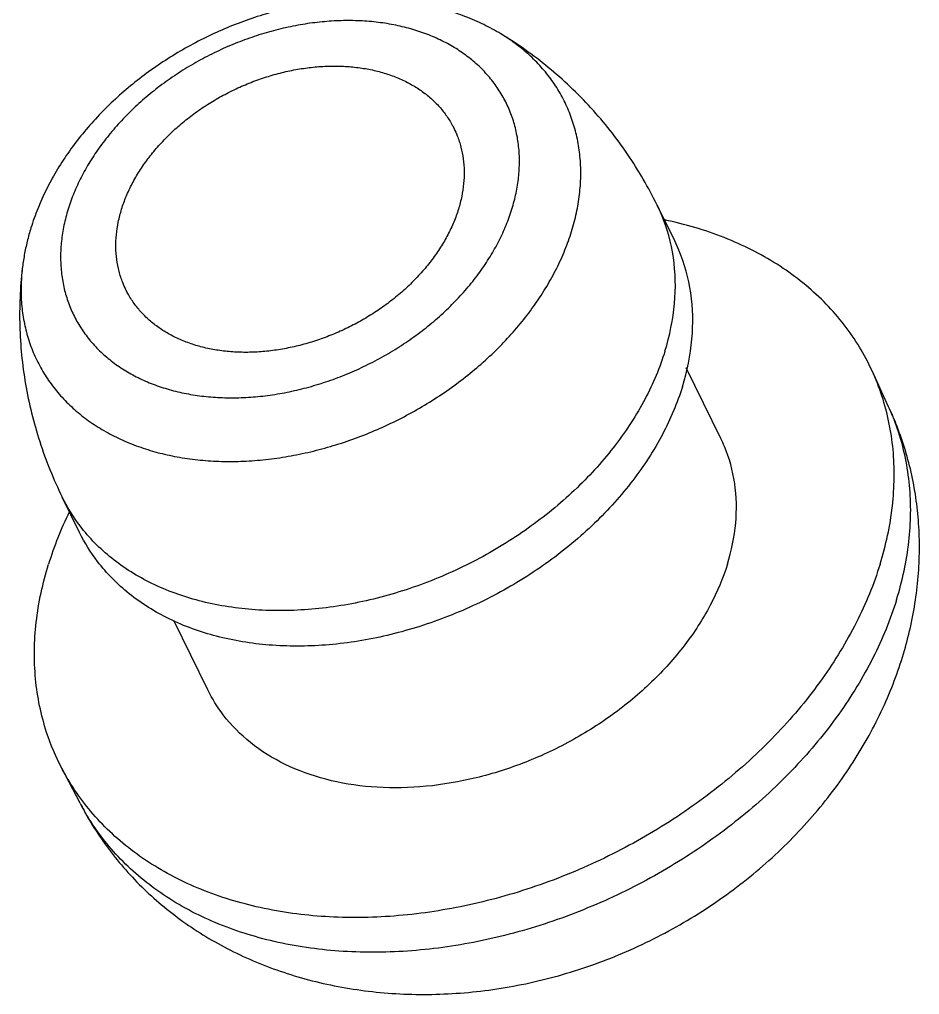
# Model space of a CAD drawing. Header units: inches. Extents: x -219 to 252, y -99 to 210.
# Drawn here: x 34.756 to 38.926, y -93.504 to -88.983 of the extents above; entities that cross this region are included whole.
import ezdxf

# ---------------------------------------------------------------- set-up
doc = ezdxf.new("R2010")
doc.units = ezdxf.units.IN
doc.header["$MEASUREMENT"] = 0
doc.layers.add('02___PRT_ALL_AXES', color=7, linetype='Continuous')

# ---------------------------------------------------------------- blocks, each defined once
blk = doc.blocks.new('block 3451')
at = {"color": 7, "lineweight": 25, "true_color": 0xffffff}
blk.add_open_spline([(34.8089, -89.9491), (34.8024, -89.97), (34.7966, -89.991), (34.7914, -90.0122), (34.7863, -90.0331), (34.7818, -90.0541), (34.778, -90.0752), (34.7743, -90.096), (34.7711, -90.1168), (34.7687, -90.1378)], degree=3, knots=[0, 0, 0, 0, 1, 1, 1, 2, 2, 2, 3, 3, 3, 3], dxfattribs=at)
blk = doc.blocks.new('block 3452')
at = {"color": 7, "lineweight": 25, "true_color": 0xffffff}
blk.add_open_spline([(36.7896, -89.8627), (36.7834, -89.8828), (36.7762, -89.9027), (36.7681, -89.9222), (36.7597, -89.9422), (36.7505, -89.9619), (36.7404, -89.9812), (36.7301, -90.001), (36.7189, -90.0203), (36.7069, -90.0392), (36.6946, -90.0586), (36.6815, -90.0775), (36.6677, -90.0959), (36.6536, -90.1147), (36.6388, -90.1329), (36.6233, -90.1506), (36.6075, -90.1687), (36.591, -90.1862), (36.5739, -90.2031), (36.5566, -90.2203), (36.5385, -90.2368), (36.52, -90.2528), (36.5012, -90.2689), (36.4818, -90.2845), (36.462, -90.2993), (36.4419, -90.3144), (36.4213, -90.3287), (36.4003, -90.3424), (36.3791, -90.3561), (36.3574, -90.3692), (36.3354, -90.3816), (36.3133, -90.3939), (36.2908, -90.4056), (36.268, -90.4165), (36.2451, -90.4275), (36.2219, -90.4377), (36.1984, -90.4471), (36.175, -90.4565), (36.1513, -90.4651), (36.1273, -90.473), (36.1036, -90.4807), (36.0796, -90.4877), (36.0553, -90.4939), (36.0314, -90.5), (36.0072, -90.5052), (35.9829, -90.5097), (35.959, -90.5141), (35.9349, -90.5176), (35.9107, -90.5203), (35.887, -90.523), (35.8632, -90.5248), (35.8393, -90.5257), (35.816, -90.5266), (35.7927, -90.5266), (35.7694, -90.5257), (35.7466, -90.5248), (35.7238, -90.5231), (35.7012, -90.5203), (35.6792, -90.5177), (35.6574, -90.5142), (35.6357, -90.5097), (35.6145, -90.5054), (35.5936, -90.5001), (35.573, -90.4939), (35.553, -90.4878), (35.5333, -90.4809), (35.514, -90.473), (35.4952, -90.4653), (35.4767, -90.4566), (35.4588, -90.4471), (35.4414, -90.4378), (35.4245, -90.4276), (35.4082, -90.4165), (35.3923, -90.4058), (35.3769, -90.3941), (35.3624, -90.3816), (35.3481, -90.3693), (35.3344, -90.3562), (35.3217, -90.3424), (35.3092, -90.3287), (35.2974, -90.3144), (35.2866, -90.2993), (35.2759, -90.2844), (35.2661, -90.2689), (35.2573, -90.2528), (35.2543, -90.2472), (35.2514, -90.2416), (35.2486, -90.2359)], degree=3, knots=[0, 0, 0, 0, 1, 1, 1, 2, 2, 2, 3, 3, 3, 4, 4, 4, 5, 5, 5, 6, 6, 6, 7, 7, 7, 8, 8, 8, 9, 9, 9, 10, 10, 10, 11, 11, 11, 12, 12, 12, 13, 13, 13, 14, 14, 14, 15, 15, 15, 16, 16, 16, 17, 17, 17, 18, 18, 18, 19, 19, 19, 20, 20, 20, 21, 21, 21, 22, 22, 22, 23, 23, 23, 24, 24, 24, 25, 25, 25, 26, 26, 26, 27, 27, 27, 28, 28, 28, 29, 29, 29, 29], dxfattribs=at)
blk = doc.blocks.new('block 3453')
at = {"color": 7, "lineweight": 25, "true_color": 0xffffff}
blk.add_open_spline([(36.9858, -89.0498), (36.9603, -89.0344), (36.934, -89.0202), (36.9073, -89.0071), (36.8798, -88.9936), (36.8517, -88.9814), (36.8232, -88.9703), (36.794, -88.9591), (36.7644, -88.949), (36.7344, -88.9402), (36.7034, -88.931), (36.6721, -88.9232), (36.6405, -88.9165), (36.6081, -88.9096), (36.5755, -88.9041), (36.5426, -88.8998), (36.5093, -88.8954), (36.4758, -88.8923), (36.4422, -88.8904), (36.4081, -88.8885), (36.3739, -88.8878), (36.3397, -88.8883), (36.3049, -88.8887), (36.2701, -88.8904), (36.2353, -88.8933), (36.2003, -88.8961), (36.1654, -88.9002), (36.1307, -88.9054), (36.0957, -88.9106), (36.0608, -88.917), (36.0262, -88.9244), (35.9912, -88.932), (35.9564, -88.9406), (35.922, -88.9503), (35.8874, -88.96), (35.853, -88.9709), (35.8191, -88.9827), (35.7851, -88.9945), (35.7514, -89.0075), (35.7182, -89.0213), (35.6849, -89.0353), (35.6519, -89.0502), (35.6195, -89.0661), (35.5871, -89.082), (35.5552, -89.0988), (35.5238, -89.1166), (35.4925, -89.1343), (35.4617, -89.153), (35.4315, -89.1726), (35.4015, -89.1921), (35.3721, -89.2124), (35.3433, -89.2337), (35.3148, -89.2548), (35.2868, -89.2768), (35.2596, -89.2996), (35.2326, -89.3223), (35.2063, -89.3458), (35.1808, -89.3702), (35.1556, -89.3942), (35.1312, -89.419), (35.1076, -89.4446), (35.0844, -89.4698), (35.062, -89.4958), (35.0405, -89.5226), (35.0193, -89.549), (34.999, -89.5761), (34.9796, -89.6039), (34.9607, -89.6313), (34.9427, -89.6592), (34.9258, -89.6878), (34.9092, -89.7157), (34.8938, -89.7442), (34.8794, -89.7732), (34.8652, -89.8018), (34.8522, -89.8309), (34.8403, -89.8605), (34.8286, -89.8896), (34.8181, -89.9192), (34.8089, -89.9491)], degree=3, knots=[0, 0, 0, 0, 1, 1, 1, 2, 2, 2, 3, 3, 3, 4, 4, 4, 5, 5, 5, 6, 6, 6, 7, 7, 7, 8, 8, 8, 9, 9, 9, 10, 10, 10, 11, 11, 11, 12, 12, 12, 13, 13, 13, 14, 14, 14, 15, 15, 15, 16, 16, 16, 17, 17, 17, 18, 18, 18, 19, 19, 19, 20, 20, 20, 21, 21, 21, 22, 22, 22, 23, 23, 23, 24, 24, 24, 25, 25, 25, 26, 26, 26, 26], dxfattribs=at)
blk = doc.blocks.new('block 3454')
at = {"color": 7, "lineweight": 25, "true_color": 0xffffff}
blk.add_open_spline([(36.7698, -89.4895), (36.7751, -89.5002), (36.7799, -89.5112), (36.7843, -89.5223), (36.791, -89.5394), (36.7967, -89.5569), (36.8013, -89.5748), (36.8059, -89.5927), (36.8094, -89.6111), (36.8119, -89.6295), (36.8144, -89.6483), (36.8157, -89.6672), (36.816, -89.6861), (36.8163, -89.7055), (36.8155, -89.7249), (36.8137, -89.7442), (36.8118, -89.764), (36.8088, -89.7837), (36.8048, -89.8032), (36.8008, -89.8233), (36.7956, -89.8431), (36.7896, -89.8627)], degree=3, knots=[0, 0, 0, 0, 1, 1, 1, 2, 2, 2, 3, 3, 3, 4, 4, 4, 5, 5, 5, 6, 6, 6, 7, 7, 7, 7], dxfattribs=at)
blk = doc.blocks.new('block 3455')
at = {"color": 7, "lineweight": 25, "true_color": 0xffffff}
blk.add_open_spline([(35.2486, -90.2359), (35.2434, -90.2252), (35.2385, -90.2142), (35.2342, -90.2031), (35.2274, -90.186), (35.2218, -90.1684), (35.2171, -90.1506), (35.2125, -90.1326), (35.209, -90.1143), (35.2066, -90.0959), (35.2041, -90.0771), (35.2027, -90.0582), (35.2024, -90.0392), (35.2021, -90.0199), (35.203, -90.0005), (35.2048, -89.9812), (35.2067, -89.9614), (35.2097, -89.9417), (35.2136, -89.9222), (35.2177, -89.9021), (35.2228, -89.8822), (35.2289, -89.8627)], degree=3, knots=[0, 0, 0, 0, 1, 1, 1, 2, 2, 2, 3, 3, 3, 4, 4, 4, 5, 5, 5, 6, 6, 6, 7, 7, 7, 7], dxfattribs=at)
blk = doc.blocks.new('block 3456')
at = {"color": 7, "lineweight": 25, "true_color": 0xffffff}
blk.add_open_spline([(37.3139, -89.9656), (37.3226, -89.9373), (37.3302, -89.9087), (37.3364, -89.8797), (37.3424, -89.8515), (37.3472, -89.8231), (37.3506, -89.7945), (37.3539, -89.7665), (37.3558, -89.7384), (37.3564, -89.7103), (37.3569, -89.6827), (37.356, -89.6552), (37.3538, -89.6278), (37.3515, -89.6008), (37.3479, -89.574), (37.3428, -89.5475), (37.3377, -89.5213), (37.3313, -89.4953), (37.3234, -89.4699), (37.3157, -89.4446), (37.3065, -89.4197), (37.2959, -89.3955), (37.2854, -89.3713), (37.2736, -89.3477), (37.2604, -89.3247), (37.2472, -89.3018), (37.2327, -89.2796), (37.2171, -89.2582), (37.2013, -89.2367), (37.1843, -89.216), (37.1662, -89.1963), (37.1479, -89.1762), (37.1286, -89.1572), (37.1083, -89.1393), (37.0876, -89.121), (37.0659, -89.1038), (37.0435, -89.0877), (37.0248, -89.0743), (37.0055, -89.0616), (36.9858, -89.0498)], degree=3, knots=[0, 0, 0, 0, 1, 1, 1, 2, 2, 2, 3, 3, 3, 4, 4, 4, 5, 5, 5, 6, 6, 6, 7, 7, 7, 8, 8, 8, 9, 9, 9, 10, 10, 10, 11, 11, 11, 12, 12, 12, 13, 13, 13, 13], dxfattribs=at)
blk = doc.blocks.new('block 3457')
at = {"color": 7, "lineweight": 25, "true_color": 0xffffff}
blk.add_open_spline([(35.2289, -89.8627), (35.2351, -89.8425), (35.2423, -89.8227), (35.2504, -89.8032), (35.2587, -89.7832), (35.268, -89.7634), (35.278, -89.7442), (35.2884, -89.7244), (35.2996, -89.705), (35.3115, -89.6862), (35.3238, -89.6667), (35.3369, -89.6479), (35.3507, -89.6295), (35.3648, -89.6107), (35.3796, -89.5925), (35.3951, -89.5748), (35.4109, -89.5567), (35.4274, -89.5392), (35.4445, -89.5223), (35.4619, -89.5051), (35.4799, -89.4886), (35.4984, -89.4726), (35.5172, -89.4565), (35.5366, -89.4409), (35.5565, -89.426), (35.5766, -89.411), (35.5971, -89.3967), (35.6182, -89.383), (35.6393, -89.3693), (35.661, -89.3562), (35.683, -89.3438), (35.7051, -89.3314), (35.7276, -89.3198), (35.7505, -89.3088), (35.7733, -89.2979), (35.7965, -89.2877), (35.82, -89.2783), (35.8434, -89.2689), (35.8671, -89.2603), (35.8911, -89.2524), (35.9149, -89.2446), (35.9389, -89.2377), (35.9631, -89.2315), (35.9871, -89.2254), (36.0112, -89.2201), (36.0356, -89.2156), (36.0594, -89.2113), (36.0835, -89.2078), (36.1077, -89.205), (36.1314, -89.2024), (36.1552, -89.2006), (36.1791, -89.1997), (36.2024, -89.1988), (36.2258, -89.1988), (36.2491, -89.1997), (36.2719, -89.2006), (36.2946, -89.2023), (36.3172, -89.205), (36.3392, -89.2076), (36.3611, -89.2112), (36.3828, -89.2156), (36.4039, -89.22), (36.4248, -89.2253), (36.4454, -89.2315), (36.4654, -89.2376), (36.4851, -89.2445), (36.5045, -89.2524), (36.5233, -89.2601), (36.5417, -89.2687), (36.5596, -89.2783), (36.577, -89.2876), (36.594, -89.2978), (36.6103, -89.3088), (36.6262, -89.3196), (36.6415, -89.3313), (36.6561, -89.3438), (36.6704, -89.3561), (36.684, -89.3692), (36.6967, -89.383), (36.7093, -89.3966), (36.721, -89.411), (36.7318, -89.426), (36.7425, -89.4409), (36.7523, -89.4565), (36.7611, -89.4726), (36.7641, -89.4782), (36.767, -89.4838), (36.7698, -89.4895)], degree=3, knots=[0, 0, 0, 0, 1, 1, 1, 2, 2, 2, 3, 3, 3, 4, 4, 4, 5, 5, 5, 6, 6, 6, 7, 7, 7, 8, 8, 8, 9, 9, 9, 10, 10, 10, 11, 11, 11, 12, 12, 12, 13, 13, 13, 14, 14, 14, 15, 15, 15, 16, 16, 16, 17, 17, 17, 18, 18, 18, 19, 19, 19, 20, 20, 20, 21, 21, 21, 22, 22, 22, 23, 23, 23, 24, 24, 24, 25, 25, 25, 26, 26, 26, 27, 27, 27, 28, 28, 28, 29, 29, 29, 29], dxfattribs=at)
blk = doc.blocks.new('block 3458')
at = {"color": 7, "lineweight": 25, "true_color": 0xffffff}
blk.add_open_spline([(37.0374, -89.8627), (37.0449, -89.8383), (37.0514, -89.8136), (37.0566, -89.7886), (37.0617, -89.7643), (37.0656, -89.7397), (37.0683, -89.715), (37.0708, -89.6909), (37.0722, -89.6667), (37.0723, -89.6424), (37.0724, -89.6188), (37.0712, -89.595), (37.0687, -89.5714), (37.0662, -89.5483), (37.0625, -89.5253), (37.0574, -89.5026), (37.0524, -89.4801), (37.0462, -89.458), (37.0386, -89.4363), (37.0311, -89.4147), (37.0224, -89.3936), (37.0124, -89.3731), (37.0024, -89.3525), (36.9913, -89.3326), (36.979, -89.3134), (36.9666, -89.294), (36.9531, -89.2754), (36.9385, -89.2577), (36.9238, -89.2397), (36.908, -89.2226), (36.8914, -89.2063), (36.8744, -89.1898), (36.8565, -89.1742), (36.8379, -89.1597), (36.8188, -89.1448), (36.7989, -89.1309), (36.7784, -89.1181), (36.7574, -89.105), (36.7357, -89.0929), (36.7134, -89.0819), (36.6905, -89.0706), (36.6671, -89.0605), (36.6433, -89.0513), (36.6189, -89.042), (36.5939, -89.0337), (36.5687, -89.0266), (36.5427, -89.0193), (36.5165, -89.0131), (36.49, -89.0079), (36.4628, -89.0026), (36.4354, -88.9985), (36.4079, -88.9954), (36.3796, -88.9922), (36.3512, -88.9901), (36.3228, -88.9891), (36.2938, -88.988), (36.2646, -88.988), (36.2355, -88.9891), (36.2059, -88.9901), (36.1762, -88.9923), (36.1466, -88.9954), (36.1165, -88.9985), (36.0865, -89.0027), (36.0567, -89.0079), (36.0265, -89.0131), (35.9964, -89.0194), (35.9665, -89.0266), (35.9363, -89.0339), (35.9063, -89.0421), (35.8766, -89.0513), (35.8466, -89.0606), (35.8169, -89.0708), (35.7876, -89.0819), (35.7581, -89.0931), (35.7289, -89.1052), (35.7002, -89.1181), (35.6714, -89.1311), (35.643, -89.145), (35.6151, -89.1597), (35.5871, -89.1744), (35.5597, -89.1899), (35.5327, -89.2063), (35.5059, -89.2226), (35.4796, -89.2398), (35.4539, -89.2577), (35.4283, -89.2754), (35.4033, -89.294), (35.379, -89.3134), (35.3549, -89.3325), (35.3314, -89.3524), (35.3086, -89.3731), (35.2862, -89.3934), (35.2644, -89.4145), (35.2434, -89.4363), (35.2227, -89.4577), (35.2027, -89.4798), (35.1836, -89.5026), (35.1648, -89.5249), (35.1469, -89.5479), (35.1298, -89.5714), (35.113, -89.5945), (35.0972, -89.6182), (35.0823, -89.6424), (35.0678, -89.6661), (35.0541, -89.6903), (35.0415, -89.715), (35.0292, -89.7391), (35.0178, -89.7636), (35.0076, -89.7886), (34.9977, -89.8129), (34.9888, -89.8376), (34.9811, -89.8627)], degree=3, knots=[0, 0, 0, 0, 1, 1, 1, 2, 2, 2, 3, 3, 3, 4, 4, 4, 5, 5, 5, 6, 6, 6, 7, 7, 7, 8, 8, 8, 9, 9, 9, 10, 10, 10, 11, 11, 11, 12, 12, 12, 13, 13, 13, 14, 14, 14, 15, 15, 15, 16, 16, 16, 17, 17, 17, 18, 18, 18, 19, 19, 19, 20, 20, 20, 21, 21, 21, 22, 22, 22, 23, 23, 23, 24, 24, 24, 25, 25, 25, 26, 26, 26, 27, 27, 27, 28, 28, 28, 29, 29, 29, 30, 30, 30, 31, 31, 31, 32, 32, 32, 33, 33, 33, 34, 34, 34, 35, 35, 35, 36, 36, 36, 37, 37, 37, 37], dxfattribs=at)
blk = doc.blocks.new('block 3459')
at = {"color": 7, "lineweight": 25, "true_color": 0xffffff}
blk.add_open_spline([(34.9811, -89.8627), (34.9735, -89.8871), (34.9671, -89.9118), (34.9619, -89.9367), (34.9568, -89.9611), (34.9528, -89.9857), (34.9502, -90.0104), (34.9476, -90.0345), (34.9462, -90.0587), (34.9462, -90.0829), (34.9461, -90.1066), (34.9473, -90.1304), (34.9498, -90.1539), (34.9522, -90.1771), (34.9559, -90.2001), (34.961, -90.2228), (34.966, -90.2452), (34.9723, -90.2674), (34.9798, -90.2891), (34.9873, -90.3106), (34.9961, -90.3318), (35.0061, -90.3523), (35.016, -90.3728), (35.0272, -90.3928), (35.0395, -90.412), (35.0519, -90.4313), (35.0654, -90.4499), (35.0799, -90.4677), (35.0946, -90.4857), (35.1104, -90.5029), (35.1271, -90.5191), (35.144, -90.5356), (35.1619, -90.5511), (35.1806, -90.5657), (35.1996, -90.5806), (35.2195, -90.5944), (35.24, -90.6073), (35.2611, -90.6204), (35.2828, -90.6325), (35.305, -90.6435), (35.3279, -90.6548), (35.3513, -90.6649), (35.3751, -90.6741), (35.3996, -90.6834), (35.4245, -90.6916), (35.4498, -90.6988), (35.4757, -90.7061), (35.502, -90.7123), (35.5284, -90.7175), (35.5556, -90.7228), (35.583, -90.7269), (35.6106, -90.73), (35.6389, -90.7332), (35.6672, -90.7353), (35.6956, -90.7363), (35.7247, -90.7374), (35.7538, -90.7373), (35.7829, -90.7363), (35.8126, -90.7353), (35.8423, -90.7331), (35.8718, -90.73), (35.9019, -90.7269), (35.9319, -90.7227), (35.9617, -90.7175), (35.992, -90.7123), (36.0221, -90.706), (36.052, -90.6988), (36.0822, -90.6915), (36.1122, -90.6833), (36.1419, -90.6741), (36.1718, -90.6648), (36.2015, -90.6546), (36.2309, -90.6435), (36.2604, -90.6323), (36.2895, -90.6202), (36.3182, -90.6073), (36.347, -90.5943), (36.3754, -90.5804), (36.4034, -90.5657), (36.4313, -90.551), (36.4588, -90.5355), (36.4857, -90.5191), (36.5125, -90.5028), (36.5388, -90.4856), (36.5646, -90.4677), (36.5901, -90.4499), (36.6151, -90.4313), (36.6395, -90.412), (36.6635, -90.3928), (36.687, -90.3729), (36.7098, -90.3523), (36.7323, -90.332), (36.754, -90.3109), (36.7751, -90.2891), (36.7958, -90.2677), (36.8157, -90.2456), (36.8349, -90.2228), (36.8536, -90.2005), (36.8716, -90.1775), (36.8887, -90.1539), (36.9054, -90.1309), (36.9213, -90.1072), (36.9362, -90.0829), (36.9507, -90.0593), (36.9644, -90.0351), (36.977, -90.0104), (36.9893, -89.9863), (37.0006, -89.9618), (37.0108, -89.9367), (37.0207, -89.9125), (37.0296, -89.8877), (37.0374, -89.8627)], degree=3, knots=[0, 0, 0, 0, 1, 1, 1, 2, 2, 2, 3, 3, 3, 4, 4, 4, 5, 5, 5, 6, 6, 6, 7, 7, 7, 8, 8, 8, 9, 9, 9, 10, 10, 10, 11, 11, 11, 12, 12, 12, 13, 13, 13, 14, 14, 14, 15, 15, 15, 16, 16, 16, 17, 17, 17, 18, 18, 18, 19, 19, 19, 20, 20, 20, 21, 21, 21, 22, 22, 22, 23, 23, 23, 24, 24, 24, 25, 25, 25, 26, 26, 26, 27, 27, 27, 28, 28, 28, 29, 29, 29, 30, 30, 30, 31, 31, 31, 32, 32, 32, 33, 33, 33, 34, 34, 34, 35, 35, 35, 36, 36, 36, 37, 37, 37, 37], dxfattribs=at)
blk = doc.blocks.new('block 3460')
at = {"color": 7, "lineweight": 25, "true_color": 0xffffff}
blk.add_open_spline([(34.7687, -90.1378), (34.7655, -90.1653), (34.7636, -90.1931), (34.763, -90.2208), (34.7625, -90.2483), (34.7634, -90.2759), (34.7656, -90.3034), (34.7679, -90.3303), (34.7715, -90.3571), (34.7766, -90.3837), (34.7816, -90.4098), (34.7881, -90.4358), (34.7959, -90.4612), (34.8037, -90.4865), (34.8129, -90.5114), (34.8235, -90.5356), (34.834, -90.5598), (34.8458, -90.5835), (34.859, -90.6064), (34.8722, -90.6293), (34.8867, -90.6515), (34.9023, -90.6729), (34.9181, -90.6944), (34.9351, -90.7151), (34.9531, -90.7348), (34.9714, -90.7548), (34.9908, -90.7739), (35.0111, -90.7918), (35.0318, -90.8101), (35.0535, -90.8273), (35.0759, -90.8434), (35.0989, -90.8598), (35.1227, -90.8752), (35.1471, -90.8893), (35.1722, -90.9038), (35.1979, -90.9171), (35.2242, -90.9293), (35.2512, -90.9417), (35.2787, -90.9529), (35.3068, -90.9629), (35.3355, -90.9732), (35.3646, -90.9823), (35.3941, -90.9901), (35.4244, -90.9982), (35.455, -91.005), (35.4859, -91.0107), (35.5175, -91.0165), (35.5493, -91.021), (35.5813, -91.0245), (35.614, -91.0279), (35.6469, -91.0302), (35.6798, -91.0313), (35.7135, -91.0325), (35.7472, -91.0325), (35.7808, -91.0313), (35.8152, -91.0302), (35.8495, -91.0279), (35.8837, -91.0245), (35.9184, -91.021), (35.9531, -91.0164), (35.9876, -91.0107), (36.0226, -91.0049), (36.0575, -90.998), (36.092, -90.9901), (36.127, -90.9821), (36.1618, -90.973), (36.1962, -90.9629), (36.231, -90.9527), (36.2655, -90.9415), (36.2996, -90.9293), (36.3339, -90.9169), (36.3678, -90.9036), (36.4014, -90.8893), (36.435, -90.875), (36.4682, -90.8597), (36.5009, -90.8434), (36.5336, -90.8272), (36.5659, -90.81), (36.5976, -90.7918), (36.6292, -90.7737), (36.6603, -90.7547), (36.6908, -90.7348), (36.7211, -90.7151), (36.7508, -90.6944), (36.7799, -90.6729), (36.8087, -90.6516), (36.8369, -90.6294), (36.8643, -90.6064), (36.8915, -90.5836), (36.9179, -90.5601), (36.9436, -90.5356), (36.9689, -90.5117), (36.9934, -90.4868), (37.0171, -90.4612), (37.0404, -90.4361), (37.0628, -90.4103), (37.0844, -90.3837), (37.1055, -90.3576), (37.1257, -90.3308), (37.145, -90.3034), (37.1639, -90.2765), (37.1817, -90.249), (37.1986, -90.2208), (37.2151, -90.1934), (37.2305, -90.1653), (37.2448, -90.1367), (37.2587, -90.1087), (37.2717, -90.0803), (37.2833, -90.0514), (37.2947, -90.0232), (37.305, -89.9946), (37.3139, -89.9656)], degree=3, knots=[0, 0, 0, 0, 1, 1, 1, 2, 2, 2, 3, 3, 3, 4, 4, 4, 5, 5, 5, 6, 6, 6, 7, 7, 7, 8, 8, 8, 9, 9, 9, 10, 10, 10, 11, 11, 11, 12, 12, 12, 13, 13, 13, 14, 14, 14, 15, 15, 15, 16, 16, 16, 17, 17, 17, 18, 18, 18, 19, 19, 19, 20, 20, 20, 21, 21, 21, 22, 22, 22, 23, 23, 23, 24, 24, 24, 25, 25, 25, 26, 26, 26, 27, 27, 27, 28, 28, 28, 29, 29, 29, 30, 30, 30, 31, 31, 31, 32, 32, 32, 33, 33, 33, 34, 34, 34, 35, 35, 35, 36, 36, 36, 37, 37, 37, 37], dxfattribs=at)
blk = doc.blocks.new('block 4427')
at = {"layer": '02___PRT_ALL_AXES', "color": 7, "lineweight": 25, "true_color": 0xffffff}
blk.add_lwpolyline([(35.0364, -92.6169), (34.9516, -92.4544)], dxfattribs=at)
blk = doc.blocks.new('block 4428')
at = {"layer": '02___PRT_ALL_AXES', "color": 7, "lineweight": 25, "true_color": 0xffffff}
blk.add_lwpolyline([(35.0345, -91.3621), (34.9537, -91.1975)], dxfattribs=at)
blk = doc.blocks.new('block 4429')
at = {"layer": '02___PRT_ALL_AXES', "color": 7, "lineweight": 25, "true_color": 0xffffff}
blk.add_lwpolyline([(35.6284, -92.0917), (35.4706, -91.77)], dxfattribs=at)
blk = doc.blocks.new('block 4430')
at = {"layer": '02___PRT_ALL_AXES', "color": 7, "lineweight": 25, "true_color": 0xffffff}
blk.add_lwpolyline([(38.0053, -90.9253), (37.8449, -90.5984)], dxfattribs=at)
blk = doc.blocks.new('block 4431')
at = {"layer": '02___PRT_ALL_AXES', "color": 7, "lineweight": 25, "true_color": 0xffffff}
blk.add_lwpolyline([(37.7916, -90.0091), (37.7108, -89.8445)], dxfattribs=at)
blk = doc.blocks.new('block 4432')
at = {"layer": '02___PRT_ALL_AXES', "color": 7, "lineweight": 25, "true_color": 0xffffff}
blk.add_lwpolyline([(38.7829, -90.7784), (38.7063, -90.6118)], dxfattribs=at)
blk = doc.blocks.new('block 4443')
at = {"layer": '02___PRT_ALL_AXES', "color": 7, "lineweight": 25, "true_color": 0xffffff}
blk.add_open_spline([(38.7892, -90.7923), (38.7871, -90.7876), (38.785, -90.783), (38.7829, -90.7784)], degree=3, dxfattribs=at)
blk = doc.blocks.new('block 4444')
at = {"layer": '02___PRT_ALL_AXES', "color": 7, "lineweight": 25, "true_color": 0xffffff}
blk.add_open_spline([(35.0364, -92.6169), (35.0424, -92.6283), (35.0486, -92.6396), (35.0549, -92.6508)], degree=3, dxfattribs=at)
blk = doc.blocks.new('block 4498')
at = {"layer": '02___PRT_ALL_AXES', "color": 7, "lineweight": 25, "true_color": 0xffffff}
blk.add_open_spline([(37.8274, -90.6856), (37.8496, -90.6138), (37.8649, -90.5396), (37.8717, -90.4646), (37.878, -90.3934), (37.8766, -90.3217), (37.8662, -90.251), (37.8562, -90.1829), (37.8378, -90.1157), (37.8113, -90.0523), (37.8051, -90.0378), (37.7986, -90.0234), (37.7916, -90.0092)], degree=3, knots=[0, 0, 0, 0, 1, 1, 1, 2, 2, 2, 3, 3, 3, 4, 4, 4, 4], dxfattribs=at)
blk = doc.blocks.new('block 4499')
at = {"layer": '02___PRT_ALL_AXES', "color": 7, "lineweight": 25, "true_color": 0xffffff}
blk.add_open_spline([(37.8274, -90.6856), (37.8039, -90.7619), (37.7724, -90.8359), (37.735, -90.9066), (37.6954, -90.9816), (37.6491, -91.0528), (37.5976, -91.1201), (37.5436, -91.1908), (37.4839, -91.2571), (37.4199, -91.3188), (37.3535, -91.3828), (37.2825, -91.4419), (37.2079, -91.4959), (37.1317, -91.5511), (37.0517, -91.6011), (36.9688, -91.6455), (36.8855, -91.6901), (36.7992, -91.7292), (36.7107, -91.7623), (36.6233, -91.7951), (36.5337, -91.822), (36.4426, -91.8425), (36.354, -91.8625), (36.264, -91.8764), (36.1734, -91.8833), (36.0866, -91.89), (35.9992, -91.8903), (35.9124, -91.8833), (35.8301, -91.8767), (35.7483, -91.8634), (35.6685, -91.8425), (35.5932, -91.8229), (35.5197, -91.7964), (35.4498, -91.7623), (35.384, -91.7302), (35.3213, -91.6914), (35.264, -91.6455), (35.2094, -91.6017), (35.1598, -91.5516), (35.1174, -91.4959), (35.0854, -91.4541), (35.0576, -91.4091), (35.0344, -91.362)], degree=3, knots=[0, 0, 0, 0, 1, 1, 1, 2, 2, 2, 3, 3, 3, 4, 4, 4, 5, 5, 5, 6, 6, 6, 7, 7, 7, 8, 8, 8, 9, 9, 9, 10, 10, 10, 11, 11, 11, 12, 12, 12, 13, 13, 13, 14, 14, 14, 14], dxfattribs=at)
blk = doc.blocks.new('block 4500')
at = {"layer": '02___PRT_ALL_AXES', "color": 7, "lineweight": 25, "true_color": 0xffffff}
blk.add_open_spline([(37.7108, -89.8445), (37.6908, -89.8036), (37.6692, -89.7634), (37.6463, -89.724), (37.6234, -89.6845), (37.599, -89.6458), (37.5733, -89.608), (37.5476, -89.5702), (37.5205, -89.5333), (37.4922, -89.4974), (37.4639, -89.4615), (37.4343, -89.4267), (37.4035, -89.3929), (37.3727, -89.3593), (37.3408, -89.3267), (37.3077, -89.2953), (37.2748, -89.264), (37.2408, -89.2339), (37.2057, -89.2052), (37.1708, -89.1765), (37.1349, -89.1491), (37.0981, -89.1231), (37.0615, -89.0973), (37.0241, -89.0728), (36.9858, -89.0498)], degree=3, knots=[0, 0, 0, 0, 1, 1, 1, 2, 2, 2, 3, 3, 3, 4, 4, 4, 5, 5, 5, 6, 6, 6, 7, 7, 7, 8, 8, 8, 8], dxfattribs=at)
blk = doc.blocks.new('block 4501')
at = {"layer": '02___PRT_ALL_AXES', "color": 7, "lineweight": 25, "true_color": 0xffffff}
blk.add_open_spline([(34.9516, -92.4545), (34.9238, -92.4012), (34.9003, -92.3455), (34.8816, -92.2883), (34.8553, -92.208), (34.8383, -92.1246), (34.8303, -92.0405), (34.8221, -91.9533), (34.8235, -91.8652), (34.8333, -91.7781), (34.8436, -91.6867), (34.8632, -91.5963), (34.8904, -91.5085)], degree=3, knots=[0, 0, 0, 0, 1, 1, 1, 2, 2, 2, 3, 3, 3, 4, 4, 4, 4], dxfattribs=at)
blk = doc.blocks.new('block 4502')
at = {"layer": '02___PRT_ALL_AXES', "color": 7, "lineweight": 25, "true_color": 0xffffff}
blk.add_open_spline([(38.847, -91.9396), (38.8595, -91.8992), (38.8706, -91.8584), (38.8802, -91.8173), (38.89, -91.7756), (38.8982, -91.7335), (38.9049, -91.6912), (38.9115, -91.6497), (38.9166, -91.6079), (38.9201, -91.566), (38.9235, -91.5246), (38.9254, -91.4833), (38.9257, -91.4419), (38.926, -91.401), (38.9248, -91.3602), (38.922, -91.3195), (38.9192, -91.2792), (38.9149, -91.2391), (38.909, -91.1993), (38.9032, -91.1598), (38.8959, -91.1205), (38.887, -91.0816), (38.8782, -91.0431), (38.868, -91.0048), (38.8562, -90.9671), (38.8445, -90.9296), (38.8314, -90.8925), (38.8167, -90.856), (38.8062, -90.8298), (38.795, -90.8039), (38.783, -90.7783)], degree=3, knots=[0, 0, 0, 0, 1, 1, 1, 2, 2, 2, 3, 3, 3, 4, 4, 4, 5, 5, 5, 6, 6, 6, 7, 7, 7, 8, 8, 8, 9, 9, 9, 10, 10, 10, 10], dxfattribs=at)
blk = doc.blocks.new('block 4503')
at = {"layer": '02___PRT_ALL_AXES', "color": 7, "lineweight": 25, "true_color": 0xffffff}
blk.add_open_spline([(35.0363, -92.6169), (35.0497, -92.6429), (35.0638, -92.6685), (35.0786, -92.6936), (35.099, -92.7282), (35.1209, -92.7621), (35.1441, -92.7949), (35.1674, -92.828), (35.1921, -92.8601), (35.218, -92.8912), (35.2441, -92.9226), (35.2715, -92.9529), (35.3, -92.9822), (35.3288, -93.0117), (35.3588, -93.04), (35.3899, -93.0672), (35.4214, -93.0947), (35.4539, -93.121), (35.4874, -93.146), (35.5214, -93.1713), (35.5564, -93.1953), (35.5923, -93.218), (35.6287, -93.241), (35.6661, -93.2627), (35.7042, -93.2829), (35.7429, -93.3035), (35.7825, -93.3226), (35.8228, -93.3403), (35.8637, -93.3583), (35.9054, -93.3748), (35.9476, -93.3897), (35.9907, -93.4049), (36.0343, -93.4186), (36.0783, -93.4307), (36.1233, -93.4431), (36.1686, -93.4538), (36.2143, -93.463), (36.2609, -93.4723), (36.3079, -93.4799), (36.355, -93.486), (36.403, -93.4922), (36.4512, -93.4967), (36.4996, -93.4995), (36.5488, -93.5024), (36.5981, -93.5036), (36.6474, -93.5032), (36.6975, -93.5028), (36.7476, -93.5006), (36.7975, -93.4968), (36.8482, -93.493), (36.8988, -93.4874), (36.9491, -93.4803), (37.0001, -93.473), (37.0508, -93.464), (37.1012, -93.4534), (37.1521, -93.4427), (37.2026, -93.4304), (37.2527, -93.4163), (37.3032, -93.4023), (37.3533, -93.3865), (37.4028, -93.3692), (37.4525, -93.3518), (37.5017, -93.3328), (37.5502, -93.3122), (37.5988, -93.2916), (37.6468, -93.2694), (37.694, -93.2457), (37.7412, -93.2221), (37.7876, -93.1969), (37.8332, -93.1702), (37.8787, -93.1436), (37.9232, -93.1156), (37.9668, -93.0861), (38.0102, -93.0569), (38.0527, -93.0262), (38.0941, -92.9942), (38.1351, -92.9625), (38.1751, -92.9293), (38.214, -92.895), (38.2525, -92.8611), (38.2898, -92.8259), (38.326, -92.7894), (38.3617, -92.7535), (38.3961, -92.7164), (38.4294, -92.6782), (38.462, -92.6406), (38.4935, -92.6019), (38.5236, -92.5621), (38.5533, -92.523), (38.5816, -92.4829), (38.6085, -92.4419), (38.6349, -92.4016), (38.66, -92.3604), (38.6836, -92.3184), (38.7067, -92.2771), (38.7284, -92.2351), (38.7486, -92.1923), (38.7684, -92.1504), (38.7867, -92.1078), (38.8035, -92.0646), (38.8195, -92.0235), (38.834, -91.9817), (38.847, -91.9396)], degree=3, knots=[0, 0, 0, 0, 1, 1, 1, 2, 2, 2, 3, 3, 3, 4, 4, 4, 5, 5, 5, 6, 6, 6, 7, 7, 7, 8, 8, 8, 9, 9, 9, 10, 10, 10, 11, 11, 11, 12, 12, 12, 13, 13, 13, 14, 14, 14, 15, 15, 15, 16, 16, 16, 17, 17, 17, 18, 18, 18, 19, 19, 19, 20, 20, 20, 21, 21, 21, 22, 22, 22, 23, 23, 23, 24, 24, 24, 25, 25, 25, 26, 26, 26, 27, 27, 27, 28, 28, 28, 29, 29, 29, 30, 30, 30, 31, 31, 31, 32, 32, 32, 33, 33, 33, 34, 34, 34, 34], dxfattribs=at)
blk = doc.blocks.new('block 4504')
at = {"layer": '02___PRT_ALL_AXES', "color": 7, "lineweight": 25, "true_color": 0xffffff}
blk.add_open_spline([(38.7063, -90.6118), (38.689, -90.5742), (38.6696, -90.5376), (38.6481, -90.5021), (38.6046, -90.4303), (38.5526, -90.3634), (38.4942, -90.303), (38.4338, -90.2407), (38.3664, -90.1852), (38.2944, -90.1369), (38.2189, -90.0862), (38.1382, -90.0434), (38.0544, -90.0081), (37.9659, -89.9707), (37.874, -89.9417), (37.7806, -89.9202), (37.7691, -89.9175), (37.7575, -89.915), (37.7459, -89.9126)], degree=3, knots=[0, 0, 0, 0, 1, 1, 1, 2, 2, 2, 3, 3, 3, 4, 4, 4, 5, 5, 5, 6, 6, 6, 6], dxfattribs=at)
blk = doc.blocks.new('block 4505')
at = {"layer": '02___PRT_ALL_AXES', "color": 7, "lineweight": 25, "true_color": 0xffffff}
blk.add_open_spline([(34.9861, -91.2667), (34.9484, -91.3448), (34.9159, -91.4257), (34.8904, -91.5085)], degree=3, dxfattribs=at)
blk = doc.blocks.new('block 4506')
at = {"layer": '02___PRT_ALL_AXES', "color": 7, "lineweight": 25, "true_color": 0xffffff}
blk.add_open_spline([(34.7687, -90.1378), (34.7635, -90.1822), (34.76, -90.2267), (34.7581, -90.2714), (34.7561, -90.3156), (34.7558, -90.36), (34.757, -90.4043), (34.7583, -90.4491), (34.7611, -90.4939), (34.7655, -90.5386), (34.77, -90.5836), (34.7761, -90.6285), (34.7838, -90.6732), (34.7915, -90.7182), (34.8008, -90.7629), (34.8117, -90.8073), (34.8227, -90.8519), (34.8353, -90.8962), (34.8495, -90.9399), (34.8637, -90.9839), (34.8795, -91.0274), (34.8969, -91.0703), (34.9143, -91.1134), (34.9332, -91.1558), (34.9537, -91.1975)], degree=3, knots=[0, 0, 0, 0, 1, 1, 1, 2, 2, 2, 3, 3, 3, 4, 4, 4, 5, 5, 5, 6, 6, 6, 7, 7, 7, 8, 8, 8, 8], dxfattribs=at)
blk = doc.blocks.new('block 4507')
at = {"layer": '02___PRT_ALL_AXES', "color": 7, "lineweight": 25, "true_color": 0xffffff}
blk.add_open_spline([(37.7467, -90.521), (37.7231, -90.5973), (37.6917, -90.6713), (37.6543, -90.742), (37.6147, -90.817), (37.5684, -90.8882), (37.5169, -90.9556), (37.4629, -91.0262), (37.4032, -91.0925), (37.3391, -91.1543), (37.2728, -91.2182), (37.2018, -91.2773), (37.1271, -91.3314), (37.0509, -91.3866), (36.9709, -91.4365), (36.888, -91.4809), (36.8047, -91.5256), (36.7184, -91.5646), (36.63, -91.5978), (36.5425, -91.6305), (36.4529, -91.6575), (36.3618, -91.678), (36.2732, -91.6979), (36.1832, -91.7118), (36.0926, -91.7187), (36.0058, -91.7254), (35.9185, -91.7258), (35.8316, -91.7187), (35.7493, -91.7121), (35.6676, -91.6989), (35.5877, -91.678), (35.5125, -91.6583), (35.439, -91.6318), (35.3691, -91.5978), (35.3032, -91.5657), (35.2405, -91.5268), (35.1833, -91.4809), (35.1287, -91.4372), (35.079, -91.387), (35.0366, -91.3314), (35.0047, -91.2896), (34.9768, -91.2446), (34.9537, -91.1975)], degree=3, knots=[0, 0, 0, 0, 1, 1, 1, 2, 2, 2, 3, 3, 3, 4, 4, 4, 5, 5, 5, 6, 6, 6, 7, 7, 7, 8, 8, 8, 9, 9, 9, 10, 10, 10, 11, 11, 11, 12, 12, 12, 13, 13, 13, 14, 14, 14, 14], dxfattribs=at)
blk = doc.blocks.new('block 4508')
at = {"layer": '02___PRT_ALL_AXES', "color": 7, "lineweight": 25, "true_color": 0xffffff}
blk.add_open_spline([(38.8199, -91.6731), (38.7913, -91.7656), (38.7542, -91.8556), (38.7105, -91.9421), (38.6644, -92.0333), (38.6109, -92.1207), (38.5517, -92.2038), (38.4896, -92.2909), (38.4212, -92.3734), (38.3477, -92.4511), (38.2716, -92.5316), (38.1901, -92.6071), (38.1042, -92.6771), (38.0163, -92.749), (37.9239, -92.8152), (37.8278, -92.8758), (37.7307, -92.9371), (37.6298, -92.9924), (37.526, -93.0416), (37.4224, -93.0908), (37.3159, -93.1337), (37.2071, -93.1702), (37.0999, -93.206), (36.9906, -93.2354), (36.8798, -93.2578), (36.7719, -93.2796), (36.6627, -93.2947), (36.5529, -93.3023), (36.4472, -93.3095), (36.3411, -93.3099), (36.2354, -93.3023), (36.1347, -93.295), (36.0344, -93.2805), (35.936, -93.2578), (35.8427, -93.2363), (35.7511, -93.2074), (35.6628, -93.1702), (35.5792, -93.1349), (35.4987, -93.0922), (35.4233, -93.0416), (35.3514, -92.9934), (35.2843, -92.938), (35.224, -92.8758), (35.1657, -92.8155), (35.1138, -92.7487), (35.0704, -92.6771), (35.0651, -92.6685), (35.0599, -92.6597), (35.0549, -92.6508)], degree=3, knots=[0, 0, 0, 0, 1, 1, 1, 2, 2, 2, 3, 3, 3, 4, 4, 4, 5, 5, 5, 6, 6, 6, 7, 7, 7, 8, 8, 8, 9, 9, 9, 10, 10, 10, 11, 11, 11, 12, 12, 12, 13, 13, 13, 14, 14, 14, 15, 15, 15, 16, 16, 16, 16], dxfattribs=at)
blk = doc.blocks.new('block 4509')
at = {"layer": '02___PRT_ALL_AXES', "color": 7, "lineweight": 25, "true_color": 0xffffff}
blk.add_open_spline([(38.7433, -91.5085), (38.7147, -91.6012), (38.6775, -91.6914), (38.6337, -91.7781), (38.5875, -91.8696), (38.534, -91.9571), (38.4746, -92.0405), (38.4124, -92.1277), (38.3438, -92.2104), (38.2702, -92.2883), (38.1939, -92.369), (38.1122, -92.4446), (38.0261, -92.5148), (37.938, -92.5868), (37.8454, -92.6532), (37.7491, -92.7139), (37.6518, -92.7753), (37.5507, -92.8308), (37.4467, -92.8801), (37.3428, -92.9293), (37.236, -92.9724), (37.127, -93.0089), (37.0196, -93.0448), (36.91, -93.0743), (36.799, -93.0967), (36.6909, -93.1186), (36.5814, -93.1337), (36.4714, -93.1413), (36.3655, -93.1486), (36.2591, -93.1489), (36.1532, -93.1413), (36.0522, -93.134), (35.9518, -93.1195), (35.8531, -93.0967), (35.7596, -93.0752), (35.6678, -93.0462), (35.5793, -93.0089), (35.4955, -92.9735), (35.4148, -92.9308), (35.3393, -92.8801), (35.2672, -92.8317), (35.2, -92.7762), (35.1396, -92.7139), (35.0811, -92.6535), (35.0291, -92.5866), (34.9856, -92.5148), (34.9736, -92.4951), (34.9623, -92.4749), (34.9516, -92.4545)], degree=3, knots=[0, 0, 0, 0, 1, 1, 1, 2, 2, 2, 3, 3, 3, 4, 4, 4, 5, 5, 5, 6, 6, 6, 7, 7, 7, 8, 8, 8, 9, 9, 9, 10, 10, 10, 11, 11, 11, 12, 12, 12, 13, 13, 13, 14, 14, 14, 15, 15, 15, 16, 16, 16, 16], dxfattribs=at)
blk = doc.blocks.new('block 4510')
at = {"layer": '02___PRT_ALL_AXES', "color": 7, "lineweight": 25, "true_color": 0xffffff}
blk.add_open_spline([(37.7467, -90.521), (37.7688, -90.4492), (37.7842, -90.375), (37.7909, -90.3), (37.7972, -90.2289), (37.7958, -90.1571), (37.7854, -90.0865), (37.7754, -90.0183), (37.7571, -89.9512), (37.7305, -89.8878), (37.7244, -89.8732), (37.7178, -89.8587), (37.7108, -89.8445)], degree=3, knots=[0, 0, 0, 0, 1, 1, 1, 2, 2, 2, 3, 3, 3, 4, 4, 4, 4], dxfattribs=at)
blk = doc.blocks.new('block 4511')
at = {"layer": '02___PRT_ALL_AXES', "color": 7, "lineweight": 25, "true_color": 0xffffff}
blk.add_open_spline([(38.0362, -91.5085), (38.0553, -91.4466), (38.0685, -91.3826), (38.0743, -91.3179), (38.0797, -91.2567), (38.0785, -91.1947), (38.0696, -91.1339), (38.0609, -91.0751), (38.0451, -91.0173), (38.0222, -90.9626), (38.017, -90.95), (38.0113, -90.9376), (38.0053, -90.9254)], degree=3, knots=[0, 0, 0, 0, 1, 1, 1, 2, 2, 2, 3, 3, 3, 4, 4, 4, 4], dxfattribs=at)
blk = doc.blocks.new('block 4512')
at = {"layer": '02___PRT_ALL_AXES', "color": 7, "lineweight": 25, "true_color": 0xffffff}
blk.add_open_spline([(38.8199, -91.6731), (38.8469, -91.5855), (38.8665, -91.4953), (38.8768, -91.404), (38.8866, -91.3171), (38.888, -91.2293), (38.8797, -91.1422), (38.8718, -91.0582), (38.8548, -90.975), (38.8286, -90.895), (38.8172, -90.8601), (38.804, -90.8258), (38.7892, -90.7923)], degree=3, knots=[0, 0, 0, 0, 1, 1, 1, 2, 2, 2, 3, 3, 3, 4, 4, 4, 4], dxfattribs=at)
blk = doc.blocks.new('block 4513')
at = {"layer": '02___PRT_ALL_AXES', "color": 7, "lineweight": 25, "true_color": 0xffffff}
blk.add_open_spline([(38.0362, -91.5085), (38.0158, -91.5742), (37.9887, -91.638), (37.9565, -91.699), (37.9223, -91.7636), (37.8824, -91.8251), (37.838, -91.8831), (37.7915, -91.944), (37.74, -92.0011), (37.6848, -92.0544), (37.6276, -92.1095), (37.5664, -92.1605), (37.502, -92.2071), (37.4364, -92.2546), (37.3674, -92.2977), (37.2959, -92.336), (37.2241, -92.3744), (37.1498, -92.4082), (37.0735, -92.4367), (36.9981, -92.465), (36.9208, -92.4882), (36.8423, -92.5058), (36.7659, -92.5231), (36.6883, -92.535), (36.6103, -92.541), (36.5354, -92.5468), (36.4601, -92.5471), (36.3853, -92.541), (36.3143, -92.5353), (36.2438, -92.5239), (36.1749, -92.5058), (36.1101, -92.4889), (36.0468, -92.4661), (35.9865, -92.4367), (35.9297, -92.409), (35.8757, -92.3756), (35.8263, -92.336), (35.7792, -92.2982), (35.7365, -92.255), (35.6999, -92.2071), (35.6724, -92.171), (35.6484, -92.1322), (35.6284, -92.0916)], degree=3, knots=[0, 0, 0, 0, 1, 1, 1, 2, 2, 2, 3, 3, 3, 4, 4, 4, 5, 5, 5, 6, 6, 6, 7, 7, 7, 8, 8, 8, 9, 9, 9, 10, 10, 10, 11, 11, 11, 12, 12, 12, 13, 13, 13, 14, 14, 14, 14], dxfattribs=at)
blk = doc.blocks.new('block 4514')
at = {"layer": '02___PRT_ALL_AXES', "color": 7, "lineweight": 25, "true_color": 0xffffff}
blk.add_open_spline([(38.7433, -91.5085), (38.7705, -91.4207), (38.7901, -91.3302), (38.8004, -91.2388), (38.8102, -91.1517), (38.8116, -91.0637), (38.8034, -90.9765), (38.7954, -90.8923), (38.7784, -90.8089), (38.7521, -90.7287), (38.7391, -90.6889), (38.7238, -90.6498), (38.7063, -90.6118)], degree=3, knots=[0, 0, 0, 0, 1, 1, 1, 2, 2, 2, 3, 3, 3, 4, 4, 4, 4], dxfattribs=at)

msp = doc.modelspace()

# ---------------------------------------------------------------- block references
for name in ['block 3453', 'block 3458', 'block 3456', 'block 3457', 'block 3454', 'block 3459', 'block 3455', 'block 3452', 'block 3451', 'block 3460']:
    msp.add_blockref(name, (0, 0))
at = {"layer": '02___PRT_ALL_AXES'}
for name in ['block 4500', 'block 4431', 'block 4510', 'block 4504', 'block 4498', 'block 4506', 'block 4507', 'block 4430', 'block 4432', 'block 4514', 'block 4499', 'block 4443', 'block 4502', 'block 4512', 'block 4511', 'block 4428', 'block 4505', 'block 4501', 'block 4509', 'block 4513', 'block 4508', 'block 4429', 'block 4503', 'block 4427', 'block 4444']:
    msp.add_blockref(name, (0, 0), dxfattribs=at)

doc.saveas('drawing.dxf')
